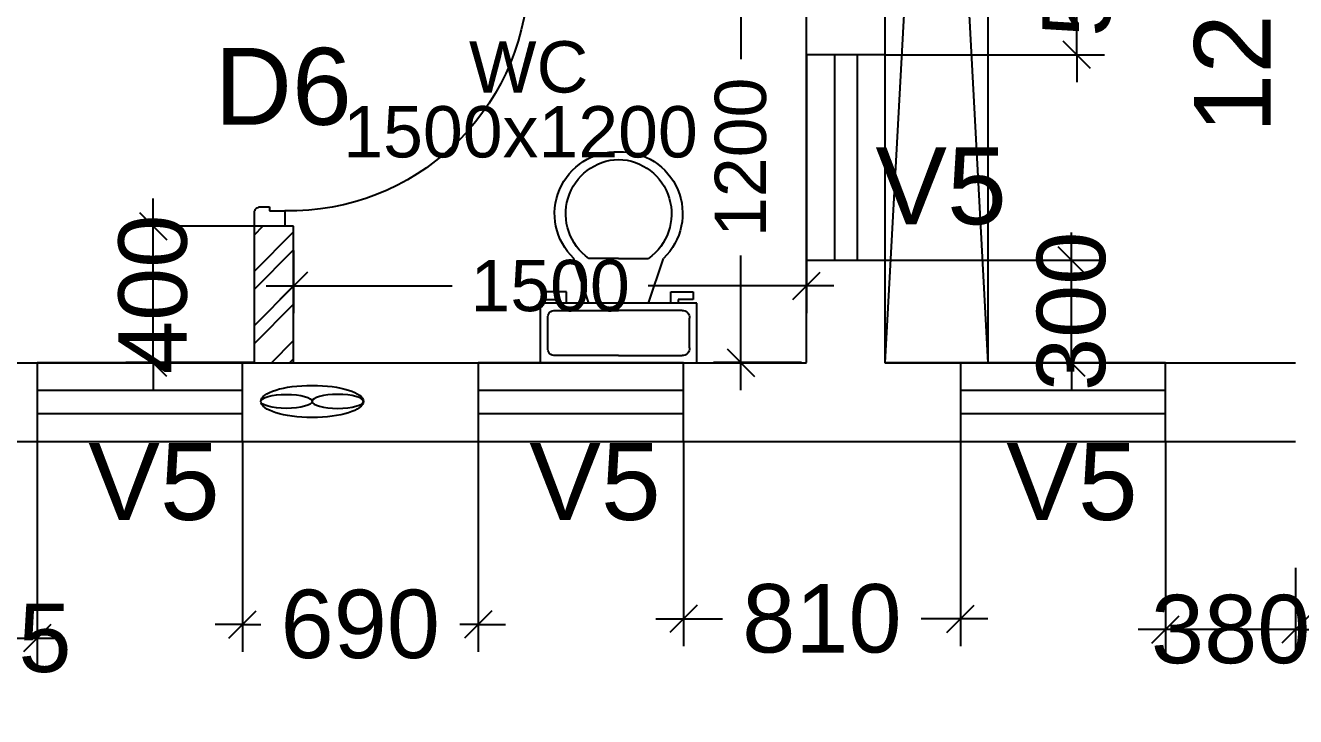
# Model space of a CAD drawing. Extents: x 7620542 to 7843793, y -6476226 to -6093835.
# Drawn here: x 7756975 to 7760689, y -6414219 to -6412199 of the extents above; entities that cross this region are included whole.
import ezdxf
from ezdxf.enums import TextEntityAlignment as Align

# ---------------------------------------------------------------- set-up
doc = ezdxf.new("R2010")
doc.units = 0
doc.header["$LTSCALE"] = 600
doc.header["$MEASUREMENT"] = 0
doc.header["$PDMODE"] = 35
doc.linetypes.add('DASHED', pattern=[0.75, 0.5, -0.25])
doc.linetypes.add('HIDDEN', pattern=[0.375, 0.25, -0.125])
doc.layers.get('0').update_dxf_attribs({"linetype": 'CONTINUOUS'})
doc.layers.get('Defpoints').update_dxf_attribs({"linetype": 'CONTINUOUS'})
for name, color, linetype in [('DIM-TEXT', 8, 'CONTINUOUS'), ('DOOR', 32, 'CONTINUOUS'), ('Duct', 8, 'CONTINUOUS'), ('Exaust', 8, 'CONTINUOUS'), ('joinery', 7, 'CONTINUOUS'), ('Room Dim', 1, 'CONTINUOUS'), ('T Wall', 8, 'CONTINUOUS'), ('TEXT', 6, 'CONTINUOUS'), ('toi-fix', 46, 'CONTINUOUS'), ('Toi. Wall Hat', 3, 'CONTINUOUS'), ('Venti', 151, 'CONTINUOUS'), ('Walls', 7, 'CONTINUOUS'), ('WIN', 151, 'CONTINUOUS'), ('Working Dim', 5, 'CONTINUOUS')]:
    doc.layers.add(name, color=color, linetype=linetype)
doc.styles.add('ari', font='arial.ttf')
doc.styles.add('ARIAL', font='arial.ttf')
doc.styles.add('RT', font='romant.shx')
doc.dimstyles.new('int. dim', dxfattribs={"dimtxt": 450, "dimasz": 80, "dimexe": 80, "dimexo": 0, "dimgap": 70, "dimtad": 0, "dimdec": 0, "dimzin": 12, "dimdsep": 46, "dimtxsty": 'ari', "dimblk": 'OBLIQUE', "dimcen": 2, "dimdle": 80, "dimclrd": 256, "dimclre": 256, "dimclrt": 6, "dimadec": 0, "dimazin": 0, "dimtfac": 1, "dimtdec": 0, "dimtix": 1, "dimtmove": 2, "dimatfit": 3, "dimfxl": 1, "dimtolj": 1, "dimtzin": 0, "dimlwd": -1, "dimlwe": -1, "dimarcsym": 0})
doc.dimstyles.new('TEXT', dxfattribs={"dimscale": 0, "dimtxt": 600, "dimasz": 300, "dimexe": 300, "dimexo": 30, "dimgap": 50, "dimtad": 0, "dimdec": 0, "dimzin": 0, "dimdsep": 46, "dimtxsty": 'RT', "dimblk": 'OBLIQUE', "dimcen": 0.09, "dimdle": 300, "dimclrd": 256, "dimclre": 256, "dimclrt": 170, "dimadec": 0, "dimazin": 0, "dimtfac": 1, "dimtdec": 0, "dimtofl": 0, "dimtmove": 2, "dimatfit": 3, "dimfxl": 1, "dimfrac": 2, "dimtolj": 1, "dimtzin": 0, "dimlwd": -1, "dimlwe": -1, "dimarcsym": 0})

# ---------------------------------------------------------------- blocks, each defined once
blk = doc.blocks.new('A$C153C7E87')
at = {"layer": 'Exaust', "color": 10, "extrusion": (0, 0, -1)}
for centre, major_axis, ratio in [((0, 0), (150.2, 0.1), 0.312125), ((-75.1, 0), (75.1, 0), 0.271389)]:
    blk.add_ellipse(centre, major_axis=major_axis, ratio=ratio, start_param=3.141593, end_param=9.424778, dxfattribs=at)
at = {"layer": 'Exaust', "color": 10}
blk.add_ellipse((75.1, 0), major_axis=(75.1, 0), ratio=0.271389, dxfattribs=at)
blk = doc.blocks.new('1000')
at = {"layer": 'DOOR'}
for p, q in [((0, -100), (0, 0)), ((0, 0), (49.7, 0)), ((49.7, 0), (49.7, -2.2)), ((63.2, -13.5), (61, -13.5)), ((63.2, -13.5), (63.2, -49.5)), ((836.8, -13.5), (836.8, -49.5)), ((836.8, -13.5), (839, -13.5)), ((850.3, 0), (850.3, -2.2)), ((900, 0), (850.3, 0)), ((900, -100), (900, 0)), ((63.2, -49.5), (49.7, -49.5)), ((49.7, -49.5), (49.7, -100)), ((836.8, -49.5), (850.3, -49.5)), ((850.3, -49.5), (850.3, -100)), ((49.7, -100), (0, -100)), ((49.7, -100), (49.7, -900.6)), ((100.2, -100), (49.7, -100)), ((100.2, -900.6), (100.2, -100)), ((850.3, -100), (900, -100)), ((49.7, -900.6), (100.2, -900.6))]:
    blk.add_line(p, q, dxfattribs=at)
for centre, major_axis, start_param, end_param in [((49.7, -13.5), (-7.95, 7.95), 3.926991, 5.497787), ((850.3, -13.5), (7.95, 7.95), 0.785398, 2.356194)]:
    blk.add_ellipse(centre, major_axis=major_axis, ratio=1, start_param=start_param, end_param=end_param, dxfattribs=at)
at = {"layer": 'DOOR', "color": 145}
blk.add_ellipse((64.3, -115.3), major_axis=(-519.7, 589.8), ratio=1, start_param=2.464943, end_param=4.009476, dxfattribs=at)
blk = doc.blocks.new('A$C70ED7303')
at = {"layer": 'toi-fix', "color": 8}
for p, q in [((0, 0), (229, 0)), ((229, 0), (229, -174.4)), ((-229, 0), (0, 0)), ((-229, -174.4), (-229, 0)), ((0, -21.8), (-185.4, -21.8)), ((0, -21.8), (185.4, -21.8)), ((-207.2, -43.6), (-207.2, -130.8)), ((207.2, -43.6), (207.2, -130.8)), ((229, -174.4), (-229, -174.4)), ((-218.1, -207.2), (-218.1, -185.4)), ((-218.1, -185.4), (-174.4, -185.4)), ((-185.4, -152.6), (0, -152.6)), ((-174.4, -185.4), (-174.4, -174.4)), ((-152.6, -174.4), (-152.6, -207.2)), ((-87.2, -174.4), (-130.8, -305.3)), ((185.4, -152.6), (0, -152.6)), ((87.2, -174.4), (130.8, -305.3)), ((152.6, -174.4), (152.6, -207.2)), ((174.4, -185.4), (174.4, -174.4)), ((218.1, -185.4), (174.4, -185.4)), ((218.1, -207.2), (218.1, -185.4)), ((-152.6, -207.2), (-218.1, -207.2)), ((152.6, -207.2), (218.1, -207.2)), ((0, -305.3), (-87.2, -305.3)), ((0, -305.3), (87.2, -305.3))]:
    blk.add_line(p, q, dxfattribs=at)
for centre, major_axis, start_param, end_param in [((-188.1, -40.9), (13.6, -13.6), 2.214297, 4.068888), ((188.1, -40.9), (13.6, -13.6), 0.643501, 2.498091), ((-188.1, -133.6), (-13.6, -13.6), 5.35589, 7.21048), ((188.1, -133.6), (-13.6, -13.6), 0.643501, 2.498091), ((-6.6, -436.2), (-127.6, -127.6), 4.686239, 7.105146), ((4.7, -435.5), (-112.7, -112.7), 4.541602, 7.039318), ((6.6, -436.2), (55.8, -171.6), -0.351019, 2.067888), ((-4.7, -435.5), (-112.7, -112.7), 0.814663, 3.31238)]:
    blk.add_ellipse(centre, major_axis=major_axis, ratio=1, start_param=start_param, end_param=end_param, dxfattribs=at)
blk = doc.blocks.new('_Oblique')
at = {"color": 0, "linetype": 'ByBlock', "lineweight": -2}
blk.add_line((-0.5, -0.5), (0.5, 0.5), dxfattribs=at)
blk = doc.blocks.new('*D656')
at = {"layer": 'Defpoints', "color": 0, "transparency": 16777216}
for p in [(7759066.6, -6411984.3), (7759244, -6411984.3, -0.7), (7759244, -6413184.7, 5.1)]:
    blk.add_point(p, dxfattribs=at)
at = {"layer": 'Working Dim', "transparency": 16777216}
for p, q in [((7759066.6, -6411904.3), (7759066.6, -6412297.8)), ((7759244, -6411984.3), (7758986.6, -6411984.3)), ((7759066.6, -6413264.7), (7759066.6, -6412871.2)), ((7759244, -6413184.7), (7758986.6, -6413184.7))]:
    blk.add_line(p, q, dxfattribs=at)
at = {"layer": 'Working Dim', "transparency": 16777216, "xscale": 80, "yscale": 80, "zscale": 80}
for p, rotation in [((7759066.6, -6411984.3), 90), ((7759066.6, -6413184.7), 270)]:
    blk.add_blockref('_Oblique', p, dxfattribs=dict(at, rotation=rotation))
at = {"layer": 'Working Dim', "color": 6, "transparency": 16777216, "insert": (7759066.6, -6412584.5), "char_height": 150, "attachment_point": 5, "rotation": 90, "style": 'ari'}
blk.add_mtext('\\A1;1200', dxfattribs=at)
blk = doc.blocks.new('*D657')
at = {"layer": 'Defpoints', "color": 0, "transparency": 16777216}
for p in [(7757759.1, -6412856.5, -0.7), (7759259.1, -6412884.7, 2.8), (7759259.1, -6412960.3)]:
    blk.add_point(p, dxfattribs=at)
at = {"layer": 'Working Dim', "transparency": 16777216}
for p, q in [((7757759.1, -6412856.5), (7757759.1, -6413040.3)), ((7759259.1, -6412884.7), (7759259.1, -6413040.3)), ((7757679.1, -6412960.3), (7758222.4, -6412960.3)), ((7759339.1, -6412960.3), (7758795.8, -6412960.3))]:
    blk.add_line(p, q, dxfattribs=at)
at = {"layer": 'Working Dim', "transparency": 16777216, "xscale": 80, "yscale": 80, "zscale": 80, "rotation": 180}
blk.add_blockref('_Oblique', (7757759.1, -6412960.3), dxfattribs=at)
at = {"layer": 'Working Dim', "transparency": 16777216, "xscale": 80, "yscale": 80, "zscale": 80}
blk.add_blockref('_Oblique', (7759259.1, -6412960.3), dxfattribs=at)
at = {"layer": 'Working Dim', "color": 6, "transparency": 16777216, "insert": (7758509.1, -6412960.3), "char_height": 150, "attachment_point": 5, "style": 'ari'}
blk.add_mtext('\\A1;1500', dxfattribs=at)
blk = doc.blocks.new('*D837')
at = {"layer": 'Defpoints', "color": 0, "linetype": 'Continuous', "transparency": 16777216}
for p in [(7761439.1, -6413784.8, -21.6), (7720379, -6413864.7, -0.3), (7720379, -6414809.1)]:
    blk.add_point(p, dxfattribs=at)
at = {"layer": 'DIM-TEXT', "transparency": 16777216}
for p, q in [((7761439.1, -6413784.8), (7761439.1, -6415109.1)), ((7720379, -6413864.7), (7720379, -6415109.1)), ((7720079, -6414809.1), (7730596.3, -6414809.1)), ((7761739.1, -6414809.1), (7751221.7, -6414809.1))]:
    blk.add_line(p, q, dxfattribs=at)
at = {"layer": 'DIM-TEXT', "linetype": 'Continuous', "transparency": 16777216, "xscale": 300, "yscale": 300, "zscale": 300, "rotation": 180}
blk.add_blockref('_Oblique', (7720379, -6414809.1), dxfattribs=at)
at = {"layer": 'DIM-TEXT', "linetype": 'Continuous', "transparency": 16777216, "xscale": 300, "yscale": 300, "zscale": 300}
blk.add_blockref('_Oblique', (7761439.1, -6414809.1), dxfattribs=at)
at = {"layer": 'DIM-TEXT', "color": 170, "linetype": 'Continuous', "transparency": 16777216, "insert": (7740909, -6414809.1), "char_height": 750, "attachment_point": 5, "style": 'ari'}
blk.add_mtext('\\A1;{\\H1.067x;GENERAL MEDICINE (MALE - 30 Beds )}', dxfattribs=at)
blk = doc.blocks.new('*D1577')
at = {"layer": 'Defpoints', "color": 0, "transparency": 16777216}
for p in [(7757348, -6412785.3), (7757644.1, -6412785.3), (7757644.1, -6413184.7)]:
    blk.add_point(p, dxfattribs=at)
at = {"layer": 'Working Dim', "transparency": 16777216}
for p, q in [((7757348, -6412785.3), (7757348, -6412705.3)), ((7757644.1, -6412785.3), (7757268, -6412785.3)), ((7757348, -6413184.7), (7757348, -6412785.3)), ((7757644.1, -6413184.7), (7757268, -6413184.7)), ((7757348, -6413184.7), (7757348, -6413264.7))]:
    blk.add_line(p, q, dxfattribs=at)
at = {"layer": 'Working Dim', "transparency": 16777216, "xscale": 80, "yscale": 80, "zscale": 80}
for p, rotation in [((7757348, -6412785.3), 270), ((7757348, -6413184.7), 90)]:
    blk.add_blockref('_Oblique', p, dxfattribs=dict(at, rotation=rotation))
at = {"layer": 'Working Dim', "color": 6, "transparency": 16777216, "insert": (7757348, -6412985), "char_height": 200, "attachment_point": 5, "rotation": 90, "style": 'ari'}
blk.add_mtext('\\A1;400', dxfattribs=at)
blk = doc.blocks.new('*D2053')
at = {"layer": 'Defpoints', "color": 0, "transparency": 16777216}
for p in [(7760309.1, -6413414.7), (7760689.1, -6413784.8, 6.2), (7760309.1, -6413964.8)]:
    blk.add_point(p, dxfattribs=at)
at = {"layer": 'Working Dim', "transparency": 16777216}
for p, q in [((7760309.1, -6413414.7), (7760309.1, -6414044.8)), ((7760689.1, -6413784.8), (7760689.1, -6414044.8)), ((7760309.1, -6413964.8), (7760229.1, -6413964.8)), ((7760689.1, -6413964.8), (7760309.1, -6413964.8)), ((7760689.1, -6413964.8), (7760769.1, -6413964.8))]:
    blk.add_line(p, q, dxfattribs=at)
at = {"layer": 'Working Dim', "transparency": 16777216, "xscale": 80, "yscale": 80, "zscale": 80}
blk.add_blockref('_Oblique', (7760309.1, -6413964.8), dxfattribs=at)
at = {"layer": 'Working Dim', "transparency": 16777216, "xscale": 80, "yscale": 80, "zscale": 80, "rotation": 180}
blk.add_blockref('_Oblique', (7760689.1, -6413964.8), dxfattribs=at)
at = {"layer": 'Working Dim', "color": 6, "transparency": 16777216, "insert": (7760499.1, -6413964.8), "char_height": 200, "attachment_point": 5, "style": 'ari'}
blk.add_mtext('\\A1;380', dxfattribs=at)
blk = doc.blocks.new('*D2055')
at = {"layer": 'Defpoints', "color": 0, "transparency": 16777216}
for p in [(7756744, -6413414.7), (7757009.1, -6413414.7), (7757009.1, -6413990.5)]:
    blk.add_point(p, dxfattribs=at)
at = {"layer": 'Working Dim', "transparency": 16777216}
for p, q in [((7756744, -6413414.7), (7756744, -6414070.5)), ((7757009.1, -6413414.7), (7757009.1, -6414070.5)), ((7756744, -6413990.5), (7756664, -6413990.5)), ((7756744, -6413990.5), (7757009.1, -6413990.5)), ((7757009.1, -6413990.5), (7757089.1, -6413990.5))]:
    blk.add_line(p, q, dxfattribs=at)
at = {"layer": 'Working Dim', "transparency": 16777216, "xscale": 80, "yscale": 80, "zscale": 80}
blk.add_blockref('_Oblique', (7756744, -6413990.5), dxfattribs=at)
at = {"layer": 'Working Dim', "transparency": 16777216, "xscale": 80, "yscale": 80, "zscale": 80, "rotation": 180}
blk.add_blockref('_Oblique', (7757009.1, -6413990.5), dxfattribs=at)
at = {"layer": 'Working Dim', "color": 6, "transparency": 16777216, "insert": (7756876.5, -6413990.5), "char_height": 200, "attachment_point": 5, "style": 'ari'}
blk.add_mtext('\\A1;265', dxfattribs=at)
blk = doc.blocks.new('*D2056')
at = {"layer": 'Defpoints', "color": 0, "transparency": 16777216}
for p in [(7757609.1, -6413414.7), (7758298.7, -6413414.7), (7758298.7, -6413949.8)]:
    blk.add_point(p, dxfattribs=at)
at = {"layer": 'Working Dim', "transparency": 16777216}
for p, q in [((7757609.1, -6413414.7), (7757609.1, -6414029.8)), ((7758298.7, -6413414.7), (7758298.7, -6414029.8)), ((7757609.1, -6413949.8), (7757529.1, -6413949.8)), ((7757609.1, -6413949.8), (7757662.8, -6413949.8)), ((7758298.7, -6413949.8), (7758245.1, -6413949.8)), ((7758298.7, -6413949.8), (7758378.7, -6413949.8))]:
    blk.add_line(p, q, dxfattribs=at)
at = {"layer": 'Working Dim', "transparency": 16777216, "xscale": 80, "yscale": 80, "zscale": 80}
blk.add_blockref('_Oblique', (7757609.1, -6413949.8), dxfattribs=at)
at = {"layer": 'Working Dim', "transparency": 16777216, "xscale": 80, "yscale": 80, "zscale": 80, "rotation": 180}
blk.add_blockref('_Oblique', (7758298.7, -6413949.8), dxfattribs=at)
at = {"layer": 'Working Dim', "color": 6, "transparency": 16777216, "insert": (7757953.9, -6413949.8), "char_height": 200, "attachment_point": 5, "style": 'ari'}
blk.add_mtext('\\A1;690', dxfattribs=at)
blk = doc.blocks.new('*D2057')
at = {"layer": 'Defpoints', "color": 0, "transparency": 16777216}
for p in [(7758898.7, -6413414.7), (7759709.1, -6413414.7), (7759709.1, -6413933.5)]:
    blk.add_point(p, dxfattribs=at)
at = {"layer": 'Working Dim', "transparency": 16777216}
for p, q in [((7758898.7, -6413414.7), (7758898.7, -6414013.5)), ((7759709.1, -6413414.7), (7759709.1, -6414013.5)), ((7758818.7, -6413933.5), (7759013.2, -6413933.5)), ((7759789.1, -6413933.5), (7759594.6, -6413933.5))]:
    blk.add_line(p, q, dxfattribs=at)
at = {"layer": 'Working Dim', "transparency": 16777216, "xscale": 80, "yscale": 80, "zscale": 80, "rotation": 180}
blk.add_blockref('_Oblique', (7758898.7, -6413933.5), dxfattribs=at)
at = {"layer": 'Working Dim', "transparency": 16777216, "xscale": 80, "yscale": 80, "zscale": 80}
blk.add_blockref('_Oblique', (7759709.1, -6413933.5), dxfattribs=at)
at = {"layer": 'Working Dim', "color": 6, "transparency": 16777216, "insert": (7759303.9, -6413933.5), "char_height": 200, "attachment_point": 5, "style": 'ari'}
blk.add_mtext('\\A1;810', dxfattribs=at)
blk = doc.blocks.new('*D2058')
at = {"layer": 'Defpoints', "color": 0, "transparency": 16777216}
for p in [(7759489.1, -6412884.7), (7760033.7, -6412884.7), (7759489.1, -6413184.7)]:
    blk.add_point(p, dxfattribs=at)
at = {"layer": 'Working Dim', "transparency": 16777216}
for p, q in [((7760033.7, -6412884.7), (7760033.7, -6412804.7)), ((7759489.1, -6412884.7), (7760113.7, -6412884.7)), ((7760033.7, -6413184.7), (7760033.7, -6412884.7)), ((7759489.1, -6413184.7), (7760113.7, -6413184.7)), ((7760033.7, -6413184.7), (7760033.7, -6413264.7))]:
    blk.add_line(p, q, dxfattribs=at)
at = {"layer": 'Working Dim', "transparency": 16777216, "xscale": 80, "yscale": 80, "zscale": 80}
for p, rotation in [((7760033.7, -6412884.7), 270), ((7760033.7, -6413184.7), 90)]:
    blk.add_blockref('_Oblique', p, dxfattribs=dict(at, rotation=rotation))
at = {"layer": 'Working Dim', "color": 6, "transparency": 16777216, "insert": (7760033.7, -6413034.7), "char_height": 200, "attachment_point": 5, "rotation": 90, "style": 'ari'}
blk.add_mtext('\\A1;300', dxfattribs=at)
blk = doc.blocks.new('*D2059')
at = {"layer": 'Defpoints', "color": 0, "transparency": 16777216}
for p in [(7759489.1, -6411714.2), (7760049.8, -6411714.2), (7759489.1, -6412284.7)]:
    blk.add_point(p, dxfattribs=at)
at = {"layer": 'Working Dim', "transparency": 16777216}
for p, q in [((7760049.8, -6411714.2), (7760049.8, -6411634.2)), ((7759489.1, -6411714.2), (7760129.8, -6411714.2)), ((7760049.8, -6412284.7), (7760049.8, -6411714.2)), ((7759489.1, -6412284.7), (7760129.8, -6412284.7)), ((7760049.8, -6412284.7), (7760049.8, -6412364.7))]:
    blk.add_line(p, q, dxfattribs=at)
at = {"layer": 'Working Dim', "transparency": 16777216, "xscale": 80, "yscale": 80, "zscale": 80}
for p, rotation in [((7760049.8, -6411714.2), 270), ((7760049.8, -6412284.7), 90)]:
    blk.add_blockref('_Oblique', p, dxfattribs=dict(at, rotation=rotation))
at = {"layer": 'Working Dim', "color": 6, "transparency": 16777216, "insert": (7760049.8, -6411999.5), "char_height": 200, "attachment_point": 5, "rotation": 90, "style": 'ari'}
blk.add_mtext('\\A1;570', dxfattribs=at)
blk = doc.blocks.new('*D2108')
at = {"layer": 'Defpoints', "color": 0, "linetype": 'Continuous', "transparency": 16777216}
for p in [(7720379.1, -6417001.4), (7720379.1, -6419313.6, -0.3), (7761439.2, -6419393.5, -21.6)]:
    blk.add_point(p, dxfattribs=at)
at = {"layer": 'DIM-TEXT', "transparency": 16777216}
for p, q in [((7720379.1, -6419313.6), (7720379.1, -6416701.4)), ((7761439.2, -6419393.5), (7761439.2, -6416701.4)), ((7720079.1, -6417001.4), (7730596.4, -6417001.4)), ((7761739.2, -6417001.4), (7751221.8, -6417001.4))]:
    blk.add_line(p, q, dxfattribs=at)
at = {"layer": 'DIM-TEXT', "linetype": 'Continuous', "transparency": 16777216, "xscale": 300, "yscale": 300, "zscale": 300, "rotation": 180}
blk.add_blockref('_Oblique', (7720379.1, -6417001.4), dxfattribs=at)
at = {"layer": 'DIM-TEXT', "linetype": 'Continuous', "transparency": 16777216, "xscale": 300, "yscale": 300, "zscale": 300}
blk.add_blockref('_Oblique', (7761439.2, -6417001.4), dxfattribs=at)
at = {"layer": 'DIM-TEXT', "color": 170, "linetype": 'Continuous', "transparency": 16777216, "insert": (7740909.1, -6417001.4), "char_height": 750, "attachment_point": 5, "style": 'ari'}
blk.add_mtext('\\A1;{\\H1.067x;GENERAL MEDICINE (MALE - 30 Beds )}', dxfattribs=at)

msp = doc.modelspace()

# ---------------------------------------------------------------- hatches: boundary and pattern name
at = {"layer": 'Toi. Wall Hat'}
h = msp.add_hatch(dxfattribs=at)
h.set_pattern_fill('ANSI32', color=10, scale=300, style=0)
h.set_pattern_definition([(45, (832124.8, -40939.58), (-79.5495129, 79.5495129), []), (45, (832177.84, -40939.58), (-79.5495129, 79.5495129), [])])
h.paths.add_polyline_path([(7757759.107, -6408040.27), (7757644.107, -6408040.27), (7757644.107, -6408440.801), (7757759.107, -6408440.801)])
h.paths.add_polyline_path([(7756143.974, -6408040.27), (7756028.974, -6408040.27), (7756028.974, -6408440.801), (7756143.974, -6408440.801)])
h.paths.add_polyline_path([(7756143.974, -6409240.801), (7754528.974, -6409240.801), (7754528.974, -6409355.801), (7756143.974, -6409355.801)])
h.paths.add_polyline_path([(7759259.107, -6409240.801), (7757644.107, -6409240.801), (7757644.107, -6409355.801), (7759259.107, -6409355.801)])
h.paths.add_polyline_path([(7759259.107, -6410555.801), (7757759.107, -6410555.801), (7757759.107, -6410155.801), (7757644.107, -6410155.801), (7757644.107, -6411070.801), (7757759.107, -6411070.801), (7757759.107, -6410670.801), (7759259.107, -6410670.801)])
h.paths.add_polyline_path([(7756143.974, -6410155.801), (7756028.974, -6410155.801), (7756028.974, -6410555.801), (7754528.974, -6410555.801), (7754528.974, -6410670.801), (7756028.974, -6410670.801), (7756028.974, -6411070.801), (7756143.974, -6411070.801)])
h.paths.add_polyline_path([(7756143.974, -6411870.801), (7754528.974, -6411870.801), (7754528.974, -6411985.801), (7756143.974, -6411985.801)])
h.paths.add_polyline_path([(7756143.974, -6412785.801), (7756028.974, -6412785.801), (7756028.974, -6413185.27), (7756143.974, -6413185.27)])
h.paths.add_polyline_path([(7757759.107, -6412785.801), (7757644.107, -6412785.801), (7757644.107, -6413185.27), (7757759.107, -6413185.27)])
h.paths.add_polyline_path([(7759259.107, -6411870.801), (7757644.107, -6411870.801), (7757644.107, -6411985.801), (7759259.107, -6411985.801)])

# ---------------------------------------------------------------- linework, layer by layer
at = {"layer": 'Duct', "color": 8, "linetype": 'HIDDEN', "ltscale": 600}
for p, q in [((7759489.107, -6413184.748, -14.83), (7759789.107, -6407624.67, -8.371)), ((7759489.107, -6407624.67, -8.371), (7759789.107, -6413184.748, -14.83))]:
    msp.add_line(p, q, dxfattribs=at)
at = {"layer": 'Duct', "color": 7, "elevation": -6.983}
msp.add_lwpolyline([(7759789.107, -6413184.748), (7759489.107, -6413184.748), (7759489.107, -6407624.67), (7759789.107, -6407624.67)], close=True, dxfattribs=at)
at = {"layer": 'T Wall', "color": 6, "linetype": 'Continuous'}
for p, q in [((7757644.107, -6413185.27, -14.83), (7757644.107, -6412785.27, -14.83)), ((7757759.107, -6412785.27, -14.83), (7757644.107, -6412785.27, -14.83)), ((7757759.107, -6413185.27, -14.83), (7757759.107, -6412785.27, -14.83))]:
    msp.add_line(p, q, dxfattribs=at)
at = {"layer": 'Venti', "ltscale": 300, "elevation": -14.83}
msp.add_lwpolyline([(7759709.107, -6413414.749), (7760309.107, -6413414.749), (7760309.107, -6413184.749), (7759709.107, -6413184.748)], close=True, dxfattribs=at)
at = {"layer": 'Venti', "linetype": 'DASHED', "ltscale": 250, "elevation": -14.83}
msp.add_lwpolyline([(7759709.107, -6413333.408), (7760309.107, -6413333.408), (7760309.107, -6413266.089), (7759709.107, -6413266.089)], close=True, dxfattribs=at)
at = {"layer": 'Walls'}
for p, q in [((7759489.107, -6413184.739, -14.83), (7759489.107, -6405984.696, -14.83)), ((7759259.107, -6413184.739, -14.83), (7759259.107, -6408039.739, -14.83)), ((7754898.973, -6413184.748, -14.83), (7759259.107, -6413184.748, -14.83)), ((7759489.107, -6413184.748, -14.83), (7760689.107, -6413184.748, -14.83)), ((7754898.973, -6413414.748, -14.83), (7760689.107, -6413414.748, -14.83))]:
    msp.add_line(p, q, dxfattribs=at)
at = {"layer": 'WIN', "linetype": 'Continuous'}
for points, elevation in [([(7759489.107, -6412884.67), (7759489.107, -6412284.67), (7759259.107, -6412284.67), (7759259.107, -6412884.67)], -14.83), ([(7759407.766, -6412884.67), (7759407.766, -6412284.67), (7759340.448, -6412284.67), (7759340.448, -6412884.67)], -14.83), ([(7757009.107, -6413414.749), (7757609.107, -6413414.749), (7757609.107, -6413184.749), (7757009.107, -6413184.749)], -14.83), ([(7758298.719, -6413414.749), (7758898.719, -6413414.748), (7758898.719, -6413184.749), (7758298.719, -6413184.748)], -11.41), ([(7757009.107, -6413333.408), (7757609.107, -6413333.408), (7757609.107, -6413266.09), (7757009.107, -6413266.09)], -14.83), ([(7758298.719, -6413333.407), (7758898.719, -6413333.407), (7758898.719, -6413266.089), (7758298.719, -6413266.089)], -11.41)]:
    msp.add_lwpolyline(points, close=True, dxfattribs=dict(at, elevation=elevation))

# ---------------------------------------------------------------- block references
at = {"layer": 'DOOR', "linetype": 'Continuous', "xscale": -0.8888888880610689, "yscale": 0.8888888927176595, "zscale": 0.8888888919152134, "rotation": 89.99998715337463}
msp.add_blockref('1000', (7757644.107, -6411985.27, -14.83), dxfattribs=at)
at = {"layer": 'Exaust', "linetype": 'Continuous', "xscale": -1, "rotation": 180}
msp.add_blockref('A$C153C7E87', (7757813.09, -6413297.952, -14.83), dxfattribs=at)
at = {"layer": 'toi-fix', "linetype": 'Continuous', "xscale": -1, "rotation": 180}
msp.add_blockref('A$C70ED7303', (7758709.409, -6413185.27, -14.83), dxfattribs=at)

# ---------------------------------------------------------------- texts
at = {"layer": 'joinery', "style": 'ari'}
for s, p in [('D6', (7757728.202, -6412489.407, -14.83)), ('V5', (7759652.382, -6412780.029, -14.83)), ('V5', (7757350.727, -6413644.563, -14.83)), ('V5', (7758640.338, -6413644.563, -11.41)), ('V5', (7760035.192, -6413644.563, -14.83))]:
    msp.add_text(s, height=225, dxfattribs=at).set_placement(p, align=Align.CENTER)
at = {"layer": 'Room Dim', "style": 'ARIAL'}
msp.add_text('1500x1200', height=150, dxfattribs=at).set_placement((7758422.493, -6412584.839, -14.83), align=Align.CENTER)
at = {"layer": 'TEXT', "color": 7, "style": 'ARIAL'}
msp.add_text('1200 mmm WIDE SERVICE CORRIDOR', height=224, rotation=90, dxfattribs=at).set_placement((7760616.369, -6409654.283, -14.83), align=Align.CENTER)
msp.add_text('WC', height=150, dxfattribs=at).set_placement((7758446.199, -6412395.025, -14.83), align=Align.CENTER)

# ---------------------------------------------------------------- dimensions: what is measured, and where the dimension line sits
at = {"layer": 'DIM-TEXT', "linetype": 'Continuous'}
for base, p1, p2, picture, middle in [((7720378.962, -6414809.097, 2.691), (7761439.1, -6413784.819, -18.93), (7720378.962, -6413864.705, 2.343), '*D837', (7740909.031, -6414809.097, 2.691)), ((7720379.051, -6417001.407, 3.722), (7761439.189, -6419393.479, -17.899), (7720379.051, -6419313.592, 3.374), '*D2108', (7740909.12, -6417001.407, 3.722))]:
    dim = msp.add_linear_dim(base=base, p1=p1, p2=p2, angle=180, text='{\\H1.067x;GENERAL MEDICINE (MALE - 30 Beds )}', dimstyle='TEXT', override={"dimscale": 1, "dimtxt": 750, "dimexo": 0, "dimtxsty": 'ari'}, dxfattribs=at)
    dim.commit()
    dim.dimension.update_dxf_attribs({"geometry": picture, "text_midpoint": middle})
at = {"layer": 'Working Dim'}
for base, p1, p2, override, picture, middle in [((7760049.808, -6411714.241, -13.799), (7759489.112, -6412284.67, -13.799), (7759489.112, -6411714.241, -13.799), {"dimtxt": 200, "dimarcsym": 1}, '*D2059', (7760049.808, -6411999.456, -13.799)), ((7759066.581, -6411984.27, -14.83), (7759243.988, -6413184.739, -9.699), (7759243.988, -6411984.27, -15.522), {"dimtxt": 150}, '*D656', (7759066.581, -6412584.505, -14.83)), ((7760033.722, -6412884.67, -13.799), (7759489.112, -6413184.749, -13.799), (7759489.112, -6412884.67, -13.799), {"dimtxt": 200, "dimarcsym": 1}, '*D2058', (7760033.722, -6413034.71, -13.799))]:
    dim = msp.add_linear_dim(base=base, p1=p1, p2=p2, angle=90, dimstyle='int. dim', override=override, dxfattribs=at)
    dim.commit()
    dim.dimension.update_dxf_attribs({"geometry": picture, "text_midpoint": middle})
dim = msp.add_linear_dim(base=(7757347.975, -6412785.27, -14.83), p1=(7757644.107, -6413184.748, -14.83), p2=(7757644.107, -6412785.27, -14.83), angle=90, text='400', dimstyle='int. dim', override={"dimtxt": 200, "dimarcsym": 1}, dxfattribs=at)
dim.commit()
dim.dimension.update_dxf_attribs({"geometry": '*D1577', "text_midpoint": (7757347.975, -6412985.009, -14.83)})
for base, p1, p2, override, picture, middle in [((7759259.107, -6412960.322, -16.541), (7757759.107, -6412856.457, -17.232), (7759259.107, -6412884.67, -13.787), {"dimtxt": 150}, '*D657', (7758509.107, -6412960.322, -16.541)), ((7757009.107, -6413990.529, -11.41), (7756743.972, -6413414.749, -11.41), (7757009.107, -6413414.749, -11.41), {"dimtxt": 200, "dimarcsym": 1}, '*D2055', (7756876.54, -6413990.529, -11.41)), ((7758298.719, -6413949.845, -11.41), (7757609.107, -6413414.749, -11.41), (7758298.719, -6413414.749, -11.41), {"dimtxt": 200, "dimarcsym": 1}, '*D2056', (7757953.913, -6413949.845, -11.41)), ((7759709.107, -6413933.471, -11.41), (7758898.719, -6413414.749, -11.41), (7759709.107, -6413414.749, -11.41), {"dimtxt": 200, "dimarcsym": 1}, '*D2057', (7759303.913, -6413933.471, -11.41)), ((7760309.107, -6413964.76, -11.41), (7760689.112, -6413784.819, -5.248), (7760309.107, -6413414.749, -11.41), {"dimtxt": 200, "dimarcsym": 1}, '*D2053', (7760499.11, -6413964.76, -11.41))]:
    dim = msp.add_linear_dim(base=base, p1=p1, p2=p2, dimstyle='int. dim', override=override, dxfattribs=at)
    dim.commit()
    dim.dimension.update_dxf_attribs({"geometry": picture, "text_midpoint": middle})

doc.saveas('drawing.dxf')
